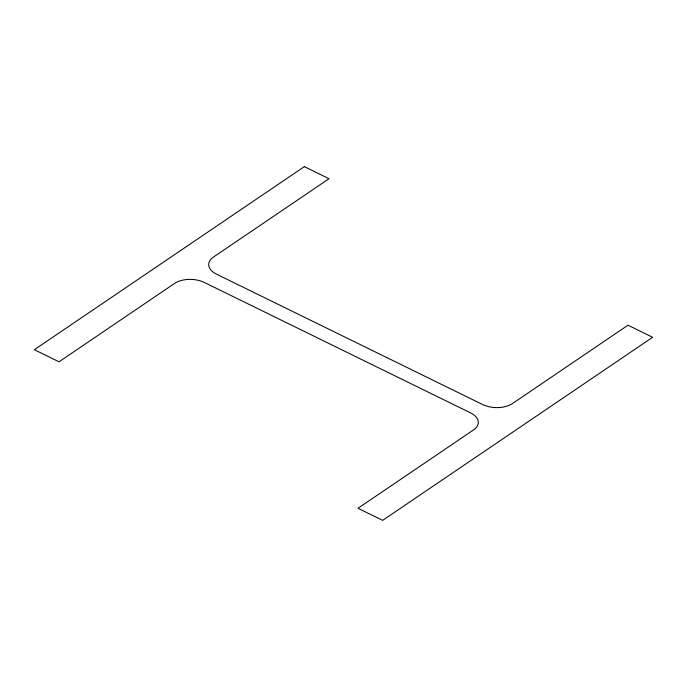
<?xml version="1.0" encoding="UTF-8"?>
<svg xmlns="http://www.w3.org/2000/svg" width="687" height="687" viewBox="0 0 687 687"><rect width="100%" height="100%" fill="white"/><g stroke="black" fill="none" stroke-linecap="round" stroke-linejoin="round"><path stroke-width="1.03" d="M304.332 166.632L34.35 349.717L59.013 361.8L174.575 283.43A21.177 12.083 2.3 0 1 204.34 282.451L470.449 412.827A21.177 12.083 2.3 0 1 473.566 429.916L358.004 508.286L382.668 520.368L652.65 337.283L627.987 325.2L512.425 403.57A21.177 12.083 2.3 0 1 482.66 404.549L216.551 274.173A21.177 12.083 2.3 0 1 213.434 257.084L328.996 178.714L304.332 166.632"/></g></svg>
